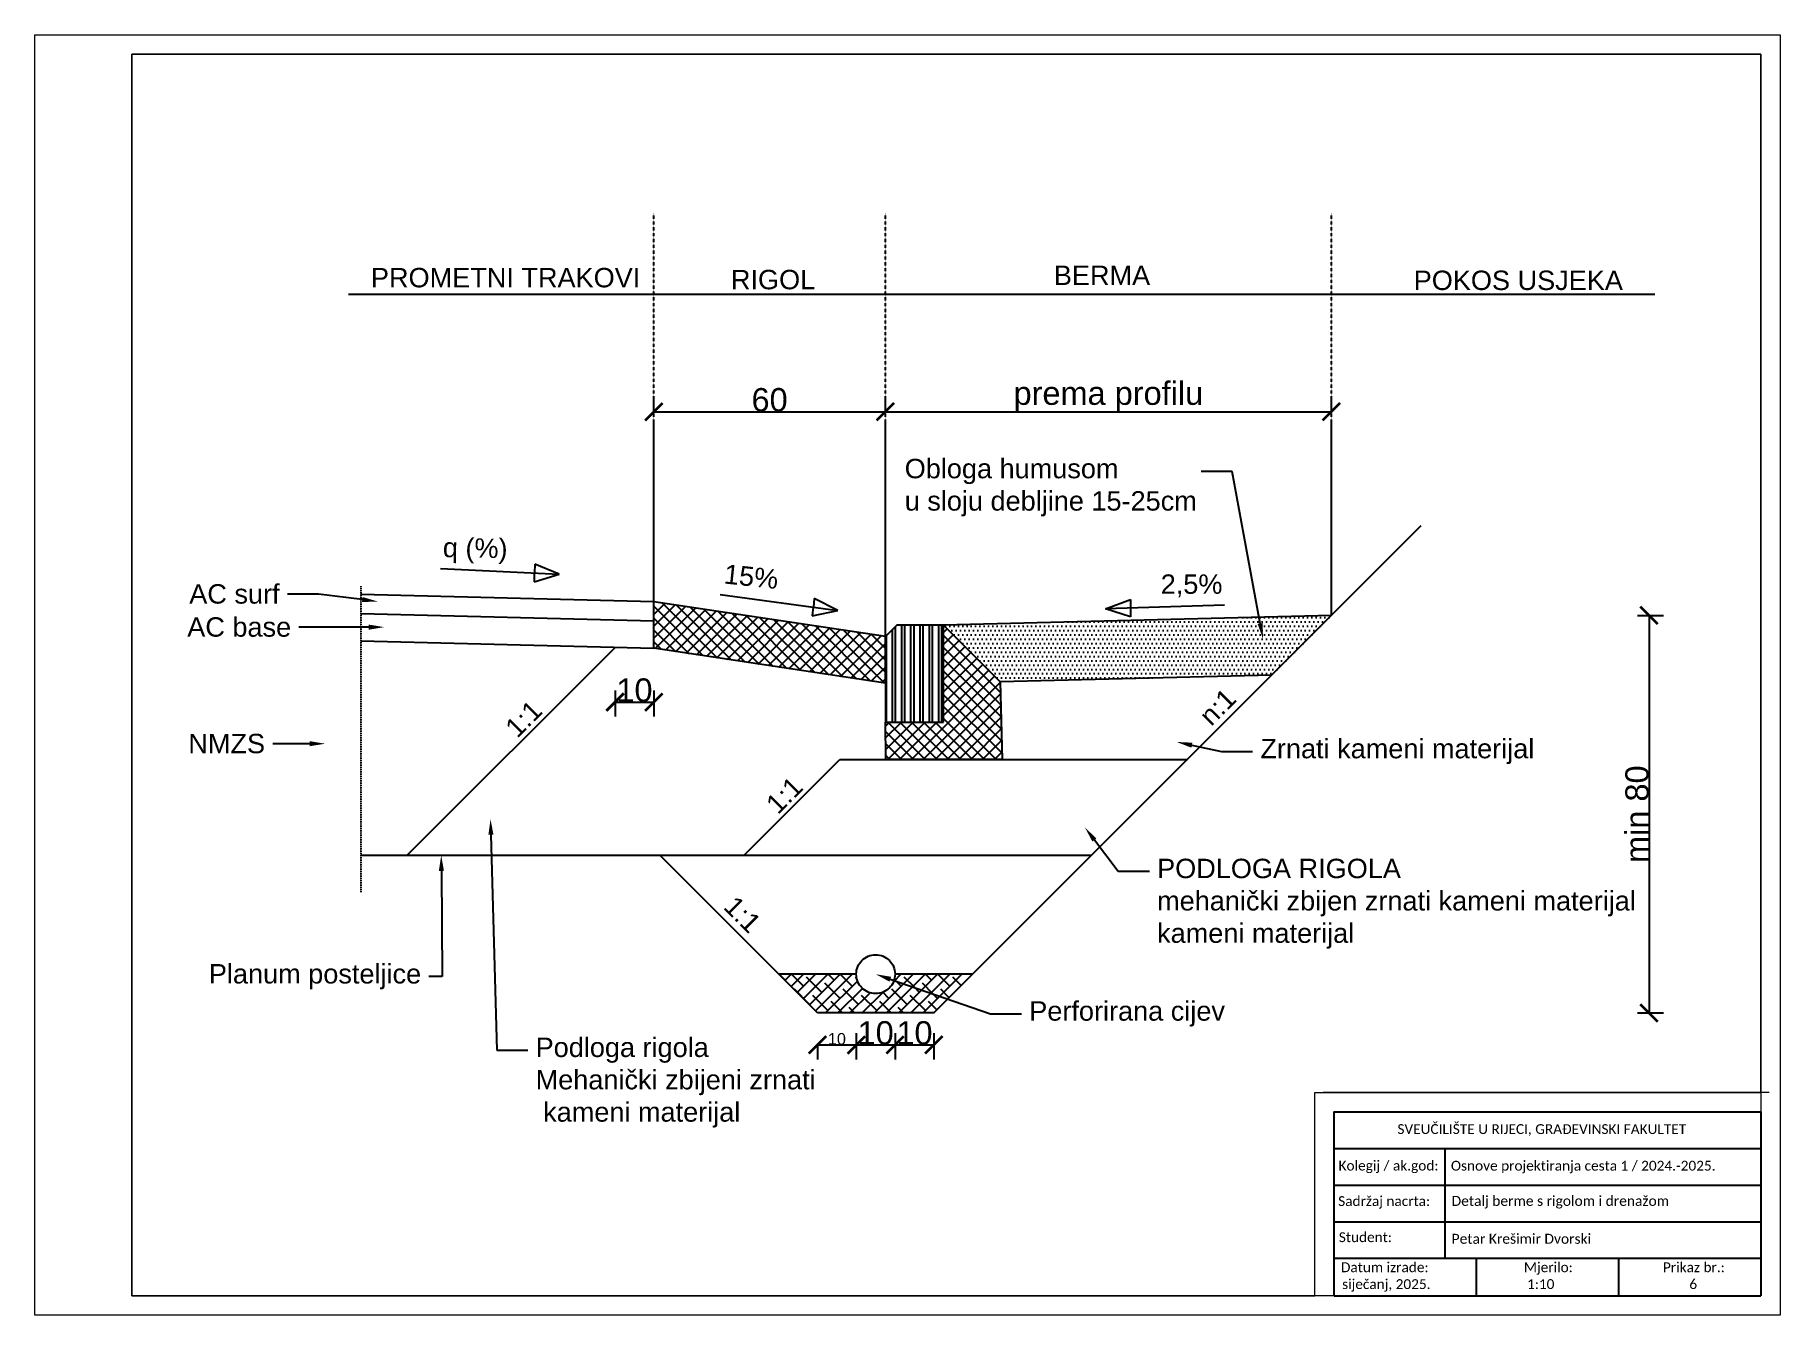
# Paper-space layout 'berma' of a CAD drawing. Header units: millimetres. Extents: x 0 to 450, y 0 to 330.
# The model-space entities are those that its viewports show. They can reach past a viewport. Long polylines and large blocks are cut down to what shows.
import ezdxf
from ezdxf import colors
from ezdxf.entities.mleader import LeaderData, LeaderLine
from ezdxf.math import Vec2, Vec3

# ---------------------------------------------------------------- set-up
doc = ezdxf.new("R2010")
doc.units = ezdxf.units.MM
doc.header["$PDMODE"] = 35
doc.header["$PDSIZE"] = 5
doc.linetypes.add('ACAD_ISO02W100', pattern=[15, 12, -3])
doc.linetypes.add('DASHED', pattern=[19.05, 12.7, -6.35])
doc.layers.add('_Okvir i sastavnica', color=7, linetype='Continuous')
doc.layers.add('detalj', color=5, linetype='Continuous')
doc.layers.add('viewport', color=7, linetype='Continuous', plot=False)
doc.styles.add('Legend', font='calibri.ttf')
doc.styles.get("Standard").update_dxf_attribs({"font": 'arial.ttf'})
doc.dimstyles.new('Detalji', dxfattribs={"dimscale": 0.03, "dimtxt": 2, "dimasz": 1.5, "dimexe": 1.25, "dimexo": 0.625, "dimgap": 0, "dimtad": 1, "dimlfac": 100, "dimtxsty": 'Standard', "dimblk": 'ARCHTICK', "dimcen": 2, "dimazin": 0, "dimtfac": 1, "dimtmove": 0, "dimatfit": 3, "dimfxl": 1, "dimfxlon": 1, "dimarcsym": 0})
pattern_1 = [(135, (6743.374532, 5206.472352), (-0.015266435, -0.015266435), []), (225, (6743.374532, 5206.472352), (0.015266435, -0.015266435), [])]
pattern_2 = [(45, (2183.359267, 4580.835389), (-0.01571544821, 0.01571544821), []), (135, (2183.359267, 4580.835389), (-0.04714634464, 0.01571544821), [0.0555625, -0.0333375])]

# ---------------------------------------------------------------- blocks, each defined once
blk = doc.blocks.new('_ArchTick')
at = {"color": 0, "linetype": 'ByBlock', "const_width": 0.15}
blk.add_lwpolyline([(-0.5, -0.5), (0.5, 0.5)], dxfattribs=at)
blk = doc.blocks.new('*D76')
at = {"layer": 'Defpoints', "color": 0, "lineweight": 18, "transparency": 16777216}
for p in [(6790.3946, 5214.3348), (6790.4946, 5214.3348), (6790.4946, 5214.2525)]:
    blk.add_point(p, dxfattribs=at)
at = {"layer": 'detalj', "color": 0, "lineweight": -2, "transparency": 16777216}
for p, q in [((6790.3946, 5214.2555), (6790.3946, 5214.215)), ((6790.3946, 5214.2525), (6790.4946, 5214.2525)), ((6790.4946, 5214.2555), (6790.4946, 5214.215))]:
    blk.add_line(p, q, dxfattribs=at)
at = {"layer": 'detalj', "color": 0, "lineweight": -2, "transparency": 16777216, "xscale": 0.045, "yscale": 0.045, "zscale": 0.045, "rotation": 180}
blk.add_blockref('_ArchTick', (6790.3946, 5214.2525), dxfattribs=at)
at = {"layer": 'detalj', "color": 0, "lineweight": -2, "transparency": 16777216, "xscale": 0.045, "yscale": 0.045, "zscale": 0.045}
blk.add_blockref('_ArchTick', (6790.4946, 5214.2525), dxfattribs=at)
at = {"layer": 'detalj', "color": 0, "transparency": 16777216, "insert": (6790.4446, 5214.2678), "char_height": 0.03, "attachment_point": 5}
blk.add_mtext('10', dxfattribs=at)
blk = doc.blocks.new('*D73')
at = {"layer": 'Defpoints', "color": 0, "lineweight": 18, "transparency": 16777216}
for p in [(6790.4946, 5214.3348), (6790.5946, 5214.3348), (6790.5946, 5214.2525)]:
    blk.add_point(p, dxfattribs=at)
at = {"layer": 'detalj', "color": 0, "lineweight": -2, "transparency": 16777216}
for p, q in [((6790.4946, 5214.2825), (6790.4946, 5214.215)), ((6790.4946, 5214.2525), (6790.5946, 5214.2525)), ((6790.5946, 5214.2825), (6790.5946, 5214.215))]:
    blk.add_line(p, q, dxfattribs=at)
at = {"layer": 'detalj', "color": 0, "lineweight": -2, "transparency": 16777216, "xscale": 0.045, "yscale": 0.045, "zscale": 0.045, "rotation": 180}
blk.add_blockref('_ArchTick', (6790.4946, 5214.2525), dxfattribs=at)
at = {"layer": 'detalj', "color": 0, "lineweight": -2, "transparency": 16777216, "xscale": 0.045, "yscale": 0.045, "zscale": 0.045}
blk.add_blockref('_ArchTick', (6790.5946, 5214.2525), dxfattribs=at)
at = {"layer": 'detalj', "color": 0, "transparency": 16777216, "insert": (6790.5446, 5214.2832), "char_height": 0.06, "attachment_point": 5}
blk.add_mtext('10', dxfattribs=at)
blk = doc.blocks.new('*D77')
at = {"layer": 'Defpoints', "color": 0, "lineweight": 18, "transparency": 16777216}
for p in [(6790.5946, 5214.3348), (6790.6946, 5214.3348), (6790.6946, 5214.2525)]:
    blk.add_point(p, dxfattribs=at)
at = {"layer": 'detalj', "color": 0, "lineweight": -2, "transparency": 16777216}
for p, q in [((6790.5946, 5214.2825), (6790.5946, 5214.215)), ((6790.5946, 5214.2525), (6790.6946, 5214.2525)), ((6790.6946, 5214.2825), (6790.6946, 5214.215))]:
    blk.add_line(p, q, dxfattribs=at)
at = {"layer": 'detalj', "color": 0, "lineweight": -2, "transparency": 16777216, "xscale": 0.045, "yscale": 0.045, "zscale": 0.045, "rotation": 180}
blk.add_blockref('_ArchTick', (6790.5946, 5214.2525), dxfattribs=at)
at = {"layer": 'detalj', "color": 0, "lineweight": -2, "transparency": 16777216, "xscale": 0.045, "yscale": 0.045, "zscale": 0.045}
blk.add_blockref('_ArchTick', (6790.6946, 5214.2525), dxfattribs=at)
at = {"layer": 'detalj', "color": 0, "transparency": 16777216, "insert": (6790.6446, 5214.2832), "char_height": 0.06, "attachment_point": 5}
blk.add_mtext('10', dxfattribs=at)
blk = doc.blocks.new('*D78')
at = {"layer": 'Defpoints', "color": 0, "lineweight": 18, "transparency": 16777216}
for p in [(6789.8726, 5215.2772), (6789.9726, 5215.2747), (6789.9726, 5215.1362)]:
    blk.add_point(p, dxfattribs=at)
at = {"layer": 'detalj', "color": 0, "lineweight": -2, "transparency": 16777216}
for p, q in [((6789.8726, 5215.1662), (6789.8726, 5215.0987)), ((6789.9726, 5215.1662), (6789.9726, 5215.0987)), ((6789.8726, 5215.1362), (6789.9726, 5215.1362))]:
    blk.add_line(p, q, dxfattribs=at)
at = {"layer": 'detalj', "color": 0, "lineweight": -2, "transparency": 16777216, "xscale": 0.045, "yscale": 0.045, "zscale": 0.045, "rotation": 180}
blk.add_blockref('_ArchTick', (6789.8726, 5215.1362), dxfattribs=at)
at = {"layer": 'detalj', "color": 0, "lineweight": -2, "transparency": 16777216, "xscale": 0.045, "yscale": 0.045, "zscale": 0.045}
blk.add_blockref('_ArchTick', (6789.9726, 5215.1362), dxfattribs=at)
at = {"layer": 'detalj', "color": 0, "transparency": 16777216, "insert": (6789.9226, 5215.1668), "char_height": 0.06, "attachment_point": 5}
blk.add_mtext('10', dxfattribs=at)
blk = doc.blocks.new('*D79')
at = {"layer": 'Defpoints', "color": 0, "lineweight": 18, "transparency": 16777216}
for p in [(6789.9726, 5215.865), (6790.5696, 5215.8846), (6790.5696, 5215.865)]:
    blk.add_point(p, dxfattribs=at)
at = {"layer": 'detalj', "color": 0, "lineweight": -2, "transparency": 16777216}
for p, q in [((6789.9726, 5215.8838), (6789.9726, 5215.9221)), ((6790.5696, 5215.8838), (6790.5696, 5215.9221)), ((6789.9726, 5215.8846), (6790.5696, 5215.8846))]:
    blk.add_line(p, q, dxfattribs=at)
at = {"layer": 'detalj', "color": 0, "lineweight": -2, "transparency": 16777216, "xscale": 0.045, "yscale": 0.045, "zscale": 0.045, "rotation": 180}
blk.add_blockref('_ArchTick', (6789.9726, 5215.8846), dxfattribs=at)
at = {"layer": 'detalj', "color": 0, "lineweight": -2, "transparency": 16777216, "xscale": 0.045, "yscale": 0.045, "zscale": 0.045}
blk.add_blockref('_ArchTick', (6790.5696, 5215.8846), dxfattribs=at)
at = {"layer": 'detalj', "color": 0, "transparency": 16777216, "insert": (6790.2711, 5215.9152), "char_height": 0.06, "attachment_point": 5}
blk.add_mtext('60', dxfattribs=at)
blk = doc.blocks.new('*D74')
at = {"layer": 'Defpoints', "color": 0, "lineweight": 18, "transparency": 16777216}
for p in [(6790.5696, 5215.865), (6791.7196, 5215.8846), (6791.7196, 5215.865)]:
    blk.add_point(p, dxfattribs=at)
at = {"layer": 'detalj', "color": 0, "lineweight": -2, "transparency": 16777216}
for p, q in [((6790.5696, 5215.8838), (6790.5696, 5215.9221)), ((6791.7196, 5215.8838), (6791.7196, 5215.9221)), ((6790.5696, 5215.8846), (6791.7196, 5215.8846))]:
    blk.add_line(p, q, dxfattribs=at)
at = {"layer": 'detalj', "color": 0, "lineweight": -2, "transparency": 16777216, "xscale": 0.045, "yscale": 0.045, "zscale": 0.045, "rotation": 180}
blk.add_blockref('_ArchTick', (6790.5696, 5215.8846), dxfattribs=at)
at = {"layer": 'detalj', "color": 0, "lineweight": -2, "transparency": 16777216, "xscale": 0.045, "yscale": 0.045, "zscale": 0.045}
blk.add_blockref('_ArchTick', (6791.7196, 5215.8846), dxfattribs=at)
at = {"layer": 'detalj', "color": 0, "transparency": 16777216, "insert": (6791.1446, 5215.9234), "char_height": 0.06, "attachment_point": 5}
blk.add_mtext('{\\fArial|b0|i0|c238|p34;prema profilu}', dxfattribs=at)
blk = doc.blocks.new('*D75')
at = {"layer": 'Defpoints', "color": 0, "lineweight": 18, "transparency": 16777216}
for p in [(6791.7196, 5215.3598), (6790.6946, 5214.3348), (6792.5387, 5214.3348)]:
    blk.add_point(p, dxfattribs=at)
at = {"layer": 'detalj', "color": 0, "lineweight": -2, "transparency": 16777216}
for p, q in [((6792.5087, 5215.3598), (6792.5762, 5215.3598)), ((6792.5387, 5215.3598), (6792.5387, 5214.3348)), ((6792.5087, 5214.3348), (6792.5762, 5214.3348))]:
    blk.add_line(p, q, dxfattribs=at)
at = {"layer": 'detalj', "color": 0, "lineweight": -2, "transparency": 16777216, "xscale": 0.045, "yscale": 0.045, "zscale": 0.045}
for p, rotation in [((6792.5387, 5215.3598), 90), ((6792.5387, 5214.3348), 270)]:
    blk.add_blockref('_ArchTick', p, dxfattribs=dict(at, rotation=rotation))
at = {"layer": 'detalj', "color": 0, "transparency": 16777216, "insert": (6792.508, 5214.8473), "char_height": 0.06, "attachment_point": 5, "rotation": 90}
blk.add_mtext('{\\fArial|b0|i0|c238|p34;min 80 }', dxfattribs=at)

msp = doc.modelspace()

# ---------------------------------------------------------------- hatches: boundary and pattern name
at = {"layer": 'detalj'}
h = msp.add_hatch(dxfattribs=at)
h.set_pattern_fill('ANSI37', color=1, scale=0.0068, angle=90)
h.set_pattern_definition(pattern_1)
h.paths.add_polyline_path([(6789.97257, 5215.39474), (6789.97257, 5215.27482), (6790.56957, 5215.18482), (6790.56957, 5215.30519)])
h = msp.add_hatch(dxfattribs=at)
h.set_pattern_fill('ANSI32', color=1, scale=0.0025, angle=45)
h.set_pattern_definition([(90, (6686.45596, 5172.548612), (-0.0238125, 0), []), (90, (6686.463898, 5172.55655), (-0.0238125, 0), [])])
h.paths.add_polyline_path([(6790.71957, 5215.33482), (6790.59957, 5215.33482), (6790.56957, 5215.30519), (6790.56957, 5215.18482), (6790.56957, 5215.08482), (6790.71957, 5215.08482)])
h = msp.add_hatch(dxfattribs=at)
h.set_pattern_fill('ANSI37', color=1, scale=0.0068, angle=90)
h.set_pattern_definition(pattern_1)
h.paths.add_polyline_path([(6790.71957, 5215.08482), (6790.56957, 5215.08482), (6790.57091, 5214.98854), (6790.87091, 5214.98854), (6790.86591, 5215.18847), (6790.71957, 5215.33482)])
h = msp.add_hatch(dxfattribs=at)
h.set_pattern_fill('DOTS', color=1, scale=0.007)
h.set_pattern_definition([(0, (6686.455961, 5172.548612), (0.00555625, 0.0111125), [0, -0.0111125])])
h.paths.add_polyline_path([(6791.56572, 5215.20597), (6791.71957, 5215.35982), (6790.71957, 5215.33482), (6790.86591, 5215.18847)])
h = msp.add_hatch(dxfattribs=at)
h.set_pattern_fill('ANSI38', color=1, scale=0.007)
h.set_pattern_definition(pattern_2)
h.paths.add_polyline_path([(6790.49457, 5214.43482), (6790.29457, 5214.43482), (6790.39457, 5214.33482), (6790.69457, 5214.33482), (6790.73042, 5214.37066), (6790.59183, 5214.4185, -0.8462275)])
h = msp.add_hatch(dxfattribs=at)
h.set_pattern_fill('ANSI38', color=1, scale=0.007)
h.set_pattern_definition(pattern_2)
h.paths.add_polyline_path([(6790.79457, 5214.43482), (6790.59457, 5214.43482, -0.0832901), (6790.59183, 5214.4185), (6790.73042, 5214.37066)])

# ---------------------------------------------------------------- linework, layer by layer
at = {"layer": 'detalj', "linetype": 'ACAD_ISO02W100', "ltscale": 0.01}
for p, q in [((6789.97257, 5215.86505), (6789.97257, 5216.3963)), ((6790.56957, 5215.86505), (6790.56957, 5216.3963)), ((6791.71957, 5215.86505), (6791.71957, 5216.3963))]:
    msp.add_line(p, q, dxfattribs=at)
at = {"layer": 'detalj'}
for p, q in [((6792.55396, 5216.18678), (6789.18548, 5216.18678)), ((6789.97257, 5215.39474), (6789.97257, 5215.86505)), ((6790.56957, 5215.30519), (6790.56957, 5215.86505)), ((6791.71957, 5215.35982), (6791.71957, 5215.86505)), ((6790.69457, 5214.33482), (6791.95104, 5215.59128)), ((6789.42271, 5215.48084), (6789.72888, 5215.46587)), ((6789.66427, 5215.46903), (6789.6639, 5215.44637)), ((6789.6639, 5215.44637), (6789.72888, 5215.46587)), ((6789.66538, 5215.49165), (6789.665, 5215.46899)), ((6789.72888, 5215.46587), (6789.66538, 5215.49165)), ((6789.97257, 5215.39474), (6789.21675, 5215.41364)), ((6790.14359, 5215.41364), (6790.44727, 5215.37192)), ((6790.56957, 5215.30519), (6789.97257, 5215.39474)), ((6789.97257, 5215.27474), (6789.97257, 5215.39474)), ((6790.38319, 5215.38072), (6790.38083, 5215.35818)), ((6790.38083, 5215.35818), (6790.44727, 5215.37192)), ((6790.38627, 5215.40316), (6790.38391, 5215.38062)), ((6790.44727, 5215.37192), (6790.38627, 5215.40316)), ((6791.13745, 5215.37622), (6791.20137, 5215.40094)), ((6791.44383, 5215.38612), (6791.13745, 5215.37622)), ((6791.2021, 5215.35564), (6791.13745, 5215.37622)), ((6791.20137, 5215.40094), (6791.20137, 5215.37828)), ((6791.2021, 5215.37831), (6791.2021, 5215.35564)), ((6789.97257, 5215.34474), (6789.21675, 5215.36364)), ((6790.59957, 5215.33482), (6790.56957, 5215.30519)), ((6790.71957, 5215.33482), (6790.59957, 5215.33482)), ((6791.71957, 5215.35982), (6790.71957, 5215.33482)), ((6790.71957, 5215.08482), (6790.71957, 5215.33482)), ((6790.71957, 5215.33482), (6790.86591, 5215.18847)), ((6789.97257, 5215.27474), (6789.21675, 5215.29364)), ((6789.33656, 5214.7412), (6789.8726, 5215.27724)), ((6790.56957, 5215.18482), (6790.56957, 5215.30519)), ((6790.56957, 5215.18482), (6789.97257, 5215.27482)), ((6791.56572, 5215.20597), (6790.86591, 5215.18847)), ((6790.86591, 5215.18847), (6790.87091, 5214.98854)), ((6790.56957, 5215.18482), (6790.56957, 5215.08482)), ((6790.56957, 5215.08482), (6790.71957, 5215.08482)), ((6790.57091, 5214.98854), (6790.56957, 5215.08482)), ((6790.20511, 5214.7412), (6790.45244, 5214.98854)), ((6790.45244, 5214.98854), (6791.34829, 5214.98854)), ((6790.87091, 5214.98854), (6790.57091, 5214.98854)), ((6789.21675, 5214.7412), (6791.10096, 5214.7412)), ((6790.39457, 5214.33482), (6789.98818, 5214.7412)), ((6790.69457, 5214.33482), (6790.39457, 5214.33482))]:
    msp.add_line(p, q, dxfattribs=at)
at = {"layer": 'detalj', "linetype": 'DASHED', "ltscale": 0.01}
msp.add_line((6789.21675, 5215.43494), (6789.21675, 5214.6462), dxfattribs=at)
at = {"layer": 'detalj', "linetype": 'ACAD_ISO02W100'}
for p, q in [((6790.49457, 5214.43482), (6790.29457, 5214.43482)), ((6790.79457, 5214.43482), (6790.59457, 5214.43482))]:
    msp.add_line(p, q, dxfattribs=at)
at = {"layer": 'detalj'}
msp.add_circle((6790.54457, 5214.43482), 0.05, dxfattribs=at)

# ---------------------------------------------------------------- texts
at = {"layer": 'detalj', "char_height": 0.05}
for s, width, insert, attachment_point in [('{\\fArial|b0|i0|c238|p34;PROMETNI TRAKOVI}', 0.740875, (6789.24311, 5216.25542), 1), ('{\\fArial|b0|i0|c238|p34;RIGOL}', 0.2359444, (6790.17135, 5216.2504), 1), ('{\\fArial|b0|i0|c238|p34;BERMA}', 1.3994823, (6791.004, 5216.26137), 1), ('{\\fArial|b0|i0|c238|p34;POKOS USJEKA}', 0.6091654, (6791.9319, 5216.24848), 1), ('2,5%', 0.0990132, (6791.43877, 5215.4653), 3)]:
    msp.add_mtext_dynamic_manual_height_columns(s, width=width, gutter_width=0.125, heights=[0], dxfattribs=dict(at, insert=insert, attachment_point=attachment_point))
at = {"layer": 'detalj', "char_height": 0.05, "attachment_point": 1}
for s, width, insert, rotation in [('{\\fArial|b0|i0|c238|p34;q (%)}', 0.1960642, (6789.42908, 5215.55993), 359.05117), ('{\\fArial|b0|i0|c238|p34;15}%', 0.0990132, (6790.15686, 5215.49186), 354.02907), ('{\\fArial|b0|i0|c238|p34;n:1}', 0.025, (6791.37435, 5215.10707), 45), ('{\\fArial|b0|i0|c238|p34;1:1}', 0.025, (6789.58476, 5215.07643), 45), ('{\\fArial|b0|i0|c238|p34;1:1}', 0.025, (6790.25718, 5214.87962), 45), ('{\\fArial|b0|i0|c238|p34;1:1}', 0.025, (6790.1848, 5214.64083), 315)]:
    msp.add_mtext_dynamic_manual_height_columns(s, width=width, gutter_width=0.125, heights=[0], dxfattribs=dict(at, insert=insert, rotation=rotation))

# ---------------------------------------------------------------- dimensions: what is measured, and where the dimension line sits
at = {"layer": 'detalj'}
dim = msp.add_linear_dim(base=(6791.71957, 5215.8846), p1=(6790.56957, 5215.86505), p2=(6791.71957, 5215.86505), text='{\\fArial|b0|i0|c238|p34;prema profilu}', dimstyle='Detalji', dxfattribs=at)
dim.commit()
dim.dimension.update_dxf_attribs({"geometry": '*D74', "text_midpoint": (6791.14457, 5215.92344)})
for base, p1, p2, override, picture, middle in [((6790.56957, 5215.8846), (6789.97257, 5215.86505), (6790.56957, 5215.86505), {"dimdec": 0}, '*D79', (6790.27107, 5215.91523)), ((6790.49457, 5214.25253), (6790.39457, 5214.33482), (6790.49457, 5214.33482), {"dimtxt": 1, "dimgap": 0, "dimfxl": 0.1}, '*D76', (6790.44457, 5214.26785))]:
    dim = msp.add_linear_dim(base=base, p1=p1, p2=p2, dimstyle='Detalji', override=override, dxfattribs=at)
    dim.commit()
    dim.dimension.update_dxf_attribs({"geometry": picture, "text_midpoint": middle})
dim = msp.add_linear_dim(base=(6792.53865, 5214.33482), p1=(6791.71957, 5215.35982), p2=(6790.69457, 5214.33482), angle=90, text='{\\fArial|b0|i0|c238|p34;min 80 }', dimstyle='Detalji', dxfattribs=at)
dim.commit()
dim.dimension.update_dxf_attribs({"geometry": '*D75', "text_midpoint": (6792.50802, 5214.84732)})
for base, p1, p2, picture, middle in [((6789.97257, 5215.13619), (6789.8726, 5215.27724), (6789.97257, 5215.27474), '*D78', (6789.92258, 5215.16682)), ((6790.59457, 5214.25253), (6790.49457, 5214.33482), (6790.59457, 5214.33482), '*D73', (6790.54457, 5214.28316)), ((6790.69457, 5214.25253), (6790.59457, 5214.33482), (6790.69457, 5214.33482), '*D77', (6790.64457, 5214.28316))]:
    dim = msp.add_linear_dim(base=base, p1=p1, p2=p2, dimstyle='Detalji', dxfattribs=at)
    dim.commit()
    dim.dimension.update_dxf_attribs({"geometry": picture, "text_midpoint": middle})

# ---------------------------------------------------------------- leaders
ml = msp.add_multileader_mtext('Standard', dxfattribs=at)
ml.set_content('{\\fArial|b0|i0|c238|p34;Obloga humusom\\Pu sloju debljine 15-25cm}', color=256)
ml.set_leader_properties()
ml.build(insert=Vec2(0, 0))
ml.multileader.update_dxf_attribs({"arrow_head_size": 0.04})
ctx = ml.context
ctx.base_point, ctx.char_height, ctx.arrow_head_size, ctx.landing_gap_size, ctx.plane_origin = Vec3(6790.59947, 5215.73087), 0.05, 0.04, 0.02, Vec3(6791.34754, 5215.71173)
notes = []
notes.append((ctx, [(0, (1, 1, 0), (6791.46378, 5215.73087), (-1, 0), 0.08, [(0, [(6791.54317, 5215.29956)], 0, [])])]))
ctx.mtext.insert, ctx.mtext.flow_direction = Vec3(6790.61947, 5215.76322), 5
ml = msp.add_multileader_mtext('Standard', dxfattribs=at)
ml.set_content('{\\fArial|b0|i0|c238|p34;AC surf}', color=256)
ml.set_leader_properties()
ml.build(insert=Vec2(0, 0))
ml.multileader.update_dxf_attribs({"arrow_head_size": 0.04})
ctx = ml.context
ctx.base_point, ctx.char_height, ctx.arrow_head_size, ctx.landing_gap_size, ctx.plane_origin = Vec3(6788.75228, 5215.41468), 0.05, 0.04, 0.02, Vec3(6788.99134, 5215.39554)
ctx.text_align_type = 2
notes.append((ctx, [(0, (1, 1, 0), (6789.10758, 5215.41468), (-1, 0), 0.08, [(0, [(6789.26052, 5215.39554)], 0, [])])]))
ctx.mtext.insert, ctx.mtext.alignment, ctx.mtext.flow_direction = Vec3(6789.00758, 5215.44011), 3, 5
ml = msp.add_multileader_mtext('Standard', dxfattribs=at)
ml.set_content('{\\fArial|b0|i0|c238|p34;AC base}', color=256)
ml.set_leader_properties()
ml.build(insert=Vec2(0, 0))
ml.multileader.update_dxf_attribs({"arrow_head_size": 0.04})
ctx = ml.context
ctx.base_point, ctx.char_height, ctx.arrow_head_size, ctx.landing_gap_size, ctx.plane_origin = Vec3(6788.75238, 5215.32941), 0.05, 0.04, 0.02, Vec3(6788.99425, 5215.32941)
ctx.text_align_type = 2
notes.append((ctx, [(0, (1, 1, 0), (6789.13739, 5215.32941), (-1, 0), 0.08, [(0, [(6789.27737, 5215.32941)], 0, [])])]))
ctx.mtext.insert, ctx.mtext.alignment, ctx.mtext.flow_direction = Vec3(6789.03739, 5215.35484), 3, 5
ml = msp.add_multileader_mtext('Standard', dxfattribs=at)
ml.set_content('{\\fArial|b0|i0|c238|p34;NMZS}', color=256)
ml.set_leader_properties()
ml.build(insert=Vec2(0, 0))
ml.multileader.update_dxf_attribs({"arrow_head_size": 0.04})
ctx = ml.context
ctx.base_point, ctx.char_height, ctx.arrow_head_size, ctx.landing_gap_size, ctx.plane_origin = Vec3(6788.76118, 5215.02896), 0.05, 0.04, 0.02, Vec3(6789.12484, 5215.02896)
ctx.text_align_type = 2
notes.append((ctx, [(0, (1, 1, 0), (6789.0701, 5215.02896), (-1, 0), 0.08, [(0, [(6789.12484, 5215.02896)], 0, [])])]))
ctx.mtext.insert, ctx.mtext.alignment, ctx.mtext.flow_direction = Vec3(6788.9701, 5215.05438), 3, 5
ml = msp.add_multileader_mtext('Standard', dxfattribs=at)
ml.set_content('{\\fArial|b0|i0|c238|p34;Zrnati kameni materijal}', color=256)
ml.set_leader_properties()
ml.build(insert=Vec2(0, 0))
ml.multileader.update_dxf_attribs({"arrow_head_size": 0.04})
ctx = ml.context
ctx.base_point, ctx.char_height, ctx.arrow_head_size, ctx.landing_gap_size, ctx.plane_origin = Vec3(6791.51655, 5215.00905), 0.05, 0.04, 0.02, Vec3(6791.27032, 5215.3388)
notes.append((ctx, [(0, (1, 1, 0), (6791.43655, 5215.00905), (1, 0), 0.08, [(0, [(6791.32081, 5215.0334)], 0, [])])]))
ctx.mtext.insert, ctx.mtext.width, ctx.mtext.flow_direction = Vec3(6791.53655, 5215.0414), 0.7147083, 5
ml = msp.add_multileader_mtext('Standard', dxfattribs=at)
ml.set_content('{\\fArial|b0|i0|c238|p34;Podloga rigola\\PMehanički zbijeni zrnati\\P kameni materijal}', color=256)
ml.set_leader_properties()
ml.build(insert=Vec2(0, 0))
ml.multileader.update_dxf_attribs({"arrow_head_size": 0.04})
ctx = ml.context
ctx.base_point, ctx.char_height, ctx.arrow_head_size, ctx.landing_gap_size, ctx.plane_origin = Vec3(6789.64778, 5214.23897), 0.05, 0.04, 0.02, Vec3(6789.6402, 5214.98133)
notes.append((ctx, [(0, (1, 1, 0), (6789.56778, 5214.23897), (1, 0), 0.08, [(0, [(6789.55146, 5214.83425)], 0, [])])]))
ctx.mtext.insert, ctx.mtext.flow_direction = Vec3(6789.66778, 5214.27132), 5
ml = msp.add_multileader_mtext('Standard', dxfattribs=at)
ml.set_content('{\\fArial|b0|i0|c238|p34;PODLOGA RIGOLA \\Pmehanički zbijen zrnati kameni materijal\\Pkameni materijal}', color=256)
ml.set_leader_properties()
ml.build(insert=Vec2(0, 0))
ml.multileader.update_dxf_attribs({"arrow_head_size": 0.04})
ctx = ml.context
ctx.base_point, ctx.char_height, ctx.arrow_head_size, ctx.landing_gap_size, ctx.plane_origin = Vec3(6791.25025, 5214.70003), 0.05, 0.04, 0.02, Vec3(6790.92227, 5214.88463)
notes.append((ctx, [(0, (1, 1, 0), (6791.17025, 5214.70003), (1, 0), 0.08, [(0, [(6791.08441, 5214.81254)], 0, [])])]))
ctx.mtext.insert, ctx.mtext.flow_direction = Vec3(6791.27025, 5214.73238), 5
ml = msp.add_multileader_mtext('Standard', dxfattribs=at)
ml.set_content('{\\fArial|b0|i0|c238|p34;Planum posteljice}', color=256)
ml.set_leader_properties()
ml.build(insert=Vec2(0, 0))
ml.multileader.update_dxf_attribs({"arrow_head_size": 0.04})
ctx = ml.context
ctx.base_point, ctx.char_height, ctx.arrow_head_size, ctx.landing_gap_size, ctx.plane_origin = Vec3(6788.81342, 5214.4285), 0.05, 0.04, 0.02, Vec3(6789.36251, 5214.71492)
ctx.text_align_type = 2
notes.append((ctx, [(0, (1, 1, 0), (6789.42704, 5214.4285), (-1, 0), 0.03446, [(0, [(6789.42444, 5214.7412)], 0, [])])]))
ctx.mtext.insert, ctx.mtext.width, ctx.mtext.alignment, ctx.mtext.flow_direction = Vec3(6789.37258, 5214.46085), 0.6451916, 3, 5
ml = msp.add_multileader_mtext('Standard', dxfattribs=at)
ml.set_content('{\\fArial|b0|i0|c238|p34;Perforirana cijev}', color=256)
ml.set_leader_properties()
ml.build(insert=Vec2(0, 0))
ml.multileader.update_dxf_attribs({"arrow_head_size": 0.04})
ctx = ml.context
ctx.base_point, ctx.char_height, ctx.arrow_head_size, ctx.landing_gap_size, ctx.plane_origin = Vec3(6790.9206, 5214.33263), 0.05, 0.04, 0.02, Vec3(6790.5695, 5214.44482)
notes.append((ctx, [(0, (1, 1, 0), (6790.8406, 5214.33263), (1, 0), 0.08, [(0, [(6790.54457, 5214.43482)], 0, [])])]))
ctx.mtext.insert, ctx.mtext.flow_direction = Vec3(6790.9406, 5214.36498), 5
for ctx, leaders in notes:
    for number, flags, end, landing, length, lines in leaders:
        leader = LeaderData()
        leader.index, (leader.has_last_leader_line, leader.has_dogleg_vector, leader.attachment_direction) = number, flags
        leader.last_leader_point, leader.dogleg_vector, leader.dogleg_length = Vec3(end), Vec3(landing), length
        for number, points, colour, breaks in lines:
            line = LeaderLine()
            line.index, line.vertices, line.color, line.breaks = number, Vec3.list(points), colors.encode_raw_color(colour), breaks
            leader.lines.append(line)
        ctx.leaders.append(leader)

psp = doc.layouts.new('berma')

# ---------------------------------------------------------------- linework, layer by layer
at = {"layer": '_Okvir i sastavnica', "lineweight": 18}
for p, q in [((0, 330), (450, 330)), ((0, 0), (0, 330)), ((450, 330), (450, 0)), ((25, 5), (25, 325)), ((25, 325), (445, 325)), ((445, 325), (445, 5)), ((330, 5), (330, 57.41)), ((447.14, 57.41), (332.14, 57.41)), ((445, 5), (25, 5)), ((450, 0), (0, 0))]:
    psp.add_line(p, q, dxfattribs=at)
at = {"layer": '_Okvir i sastavnica'}
for p, q in [((445, 52.41), (445, 5)), ((335, 42.96), (445, 42.96)), ((363.57, 42.96), (363.57, 14.64)), ((335, 33.52), (445, 33.52)), ((335, 24.08), (445, 24.08)), ((335, 14.64), (445, 14.64)), ((371.67, 14.64), (371.67, 5)), ((408.33, 14.64), (408.33, 5)), ((335, 5), (445, 5))]:
    psp.add_line(p, q, dxfattribs=at)
psp.add_lwpolyline([(335, 5), (335, 52.41), (445, 52.41)], dxfattribs=at)
at = {"layer": 'viewport', "lineweight": 18}
psp.add_lwpolyline([(25, 5), (330, 5), (330, 57.41), (445, 57.41), (445, 325), (25, 325), (25, 5)], close=True, dxfattribs=at)

# ---------------------------------------------------------------- texts
at = {"layer": '_Okvir i sastavnica', "style": 'Legend'}
for s, height, p in [('SVEUČILIŠTE U RIJECI, GRAĐEVINSKI FAKULTET', 2.5312, (351.33, 46.68)), ('Kolegij / ak.god:', 2.5312, (336.15, 37.27)), ('Osnove projektiranja cesta 1 / 2024.-2025.', 2.5312, (365.12, 37.24)), ('Sadržaj nacrta:', 2.5312, (336.05, 28.12)), ('Student:', 2.531, (336.22, 18.81)), ('Datum izrade:', 2.5312, (336.78, 11.06)), ('Mjerilo:', 2.531, (383.94, 11.06)), ('Prikaz br.:', 2.5312, (419.79, 11.06)), ('siječanj, 2025.', 2.5312, (337.07, 6.71)), ('1:10', 2.531, (384.75, 6.72)), ('6', 2.53, (426.6, 6.72))]:
    psp.add_text(s, height=height, dxfattribs=at).set_placement(p)
at = {"layer": '_Okvir i sastavnica', "char_height": 2.5312, "width": 73.6582, "attachment_point": 4, "style": 'Legend'}
for s, insert in [('{\\fCalibri|b0|i0|c238|p34;\\H1.012x;Detalj berme s rigolom i drenažom}', (365.31, 29.09)), ('{\\fCalibri|b0|i0|c238|p34;\\H1.012x;Petar Krešimir Dvorski}', (365.31, 19.65))]:
    psp.add_mtext(s, dxfattribs=dict(at, insert=insert))

# ---------------------------------------------------------------- viewports
at = {"layer": 'viewport', "lineweight": 18}
vp = psp.add_viewport(center=(235, 165), size=(420, 320), view_center_point=(6790.72667, 5215.20606), view_height=3.2, dxfattribs=at)
vp.dxf.flags = 0x10000  # cut along an outline
vp.dxf.clipping_boundary_handle = psp.add_lwpolyline([(25, 5), (330, 5), (330, 57.41), (445, 57.41), (445, 325), (25, 325), (25, 5)], format="xyb", close=True, dxfattribs={"invisible": 1}).dxf.handle

doc.saveas('drawing.dxf')
